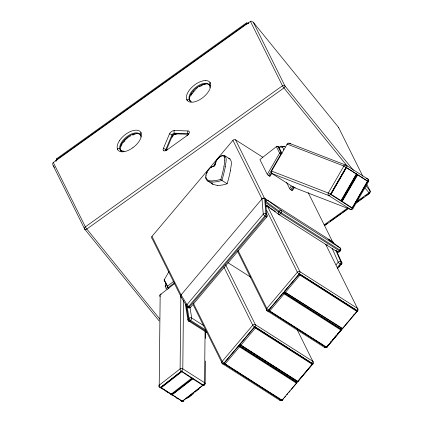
<?xml version="1.0" encoding="UTF-8"?>
<svg xmlns="http://www.w3.org/2000/svg" width="423" height="423" viewBox="0 0 423 423"><rect width="100%" height="100%" fill="white"/><g stroke="black" fill="none" stroke-linecap="round" stroke-linejoin="round"><path stroke-width="0.63" d="M364.779 187.701L369.58 193.464L369.506 193.174A1.904 1.618 -26.4 0 0 370.025 190.81L366.815 184.343M160.851 387.383L161.121 387.865L181.679 371.849L181.848 371.378L181.451 371.336L160.835 387.415L171.31 394.188L171.008 394.04M161.121 387.865L160.862 387.442L181.435 371.415L191.635 378.194L191.889 378.009L171.061 394.225L170.913 393.998M202.765 385.268L202.918 384.808L202.866 385.327L192.793 378.934L192.55 378.432L171.992 394.448L172.124 394.849L192.793 378.934L192.962 378.463M180.854 297.015L180.103 368.904A1.904 1.01 52.1 0 0 181.504 371.156L203.257 385.025A1.904 1.01 52.1 0 0 204.69 384.581A1.904 1.338 0.6 0 0 204.547 382.683L205.081 331.241M181.451 371.336L181.848 371.378M203.003 385.168L182.176 401.311L182.027 401.083M183.804 400.851A1.904 1.01 52.1 0 1 182.376 401.3L182.123 401.126M183.508 300.224L182.794 368.819A1.904 0.894 -57.5 0 1 181.504 371.156L160.624 387.431A1.904 0.894 -57.5 0 1 159.381 387.299M191.635 378.194L191.804 377.723L191.905 377.998M205.171 383.613L205.409 361.025M205.647 338.437L205.715 331.981M224.745 160.164C225.099 150.826 216.079 158.662 215.254 162.982A5.203 2.448 -57.5 0 0 214.99 164.092A0.952 0.576 8.5 0 0 215.069 164.922A0.941 0.444 -57.5 0 1 215 165.176M287.391 144.417L286.953 144.031L343.957 166.065L356.578 173.938L356.637 174.223L346.162 167.471L330.786 194.094L330.96 194.485L346.527 167.492M182.429 401.194L182.027 401.152M341.313 200.788L340.869 200.814L356.51 173.853L341.324 200.788L330.812 194.152M224.195 363.664L281.21 400.132A3.41 1.602 -57.5 0 0 281.358 400.354L281.877 400.417L296.285 383.323L296.407 382.492A3.41 1.602 -57.5 0 0 296.312 382.212L239.296 345.744A0.629 0.534 -26.4 0 0 238.868 345.66A0.566 0.481 -26.4 0 0 238.477 345.882L224.1 362.945A0.597 0.508 -26.4 0 0 224.201 363.653L224.28 363.833A3.41 1.602 -57.5 0 0 224.428 364.055L224.978 364.087L239.355 347.024L239.476 346.194A3.41 1.602 -57.5 0 0 239.381 345.914L239.296 345.744M225.253 166.842C225.364 163.352 227.907 157.716 224.142 155.394A8.323 3.918 -57.5 0 0 222.435 155.479M230.482 170.178C230.688 166.657 232.745 161.961 229.969 159.016L224.735 155.68M203.045 385.104L202.918 384.808M342.075 201.57L341.89 201.2L357.224 174.614L341.9 201.179L342.075 201.57L357.689 174.858L357.298 174.54L357.641 174.577M279.386 148.24L279.27 147.5A1.65 1.401 -26.4 0 0 278.9 147.146L277.948 146.538A1.65 1.401 -26.4 0 0 277.44 146.337L276.6 146.464A0.724 0.619 -26.4 0 0 276.399 146.633L259.918 159.566L267.283 174.403L279.624 153.131A0.724 0.619 -26.4 0 1 279.825 152.962L280.666 152.83A1.65 1.401 -26.4 0 1 281.168 153.031L282.125 153.639M56.872 159.957L56.687 159.577A5.383 0.534 54.4 0 1 56.518 159.212L56.449 158.874L246.45 22.868L246.847 23.191M246.44 22.9L246.519 23.207A5.383 0.534 54.4 0 0 246.688 23.577L246.879 23.952M338.569 127.672L338.426 127.931M367.55 180.907L352.327 207.883L367.751 181.282L357.266 174.63M206.556 173.922L206.71 173.552M174.313 130.527A3.775 1.962 -39.1 0 0 169.454 134.006L163.246 148.711A1.904 1.169 22.8 0 1 165.768 149.647L166.281 150.276A1.904 1.169 22.8 0 1 166.366 150.392M166.281 150.276L172.473 135.577L171.96 134.948A1.904 1.169 22.8 0 0 169.438 134.006M121.094 146.353L122.004 144.454M330.828 194.109L346.167 167.529M271.778 172.748A1.904 0.894 -57.5 0 0 272.084 173.61L293.837 187.479L350.53 209.433A1.904 1.671 -68.8 0 0 352.893 208.692L368.459 181.705A1.904 1.671 -68.8 0 0 367.989 179.156L346.236 165.293L289.544 143.339A1.904 0.894 -57.5 0 0 288.798 143.497M168.893 271.735L164.267 279.714A0.724 0.619 -26.4 0 0 164.14 279.931L164.251 280.671A1.65 1.401 -26.4 0 0 164.626 281.025L167.846 287.524L168.803 288.132A0.952 0.449 -57.5 0 0 168.994 288.259A1.65 1.401 -26.4 0 1 168.803 288.132M269.742 176.269A1.2 0.291 40.1 0 1 269.419 176.068L268.478 175.497L280.999 153.909A0.952 0.449 -57.5 0 0 281.173 153.031L277.948 146.538A0.952 0.449 -57.5 0 0 277.356 146.57A1.65 0.872 51.9 0 0 276.917 146.363L276.436 146.474A0.724 0.381 51.9 0 0 276.399 146.633L279.624 153.131L280.999 153.909M269.43 176.105L271.735 172.124M270.144 176.227L271.688 173.567M291.209 186.014L289.665 188.674L286.551 182.398M292.838 186.358L290.86 189.768L291.812 190.376A1.2 0.291 40.1 0 0 292.124 190.54M291.812 190.376L293.789 186.966M292.526 190.498L294.07 187.838M190.942 95.482L192.121 93.557M216.65 160.941L216.846 160.634M266.596 205.393L278.857 214.546L337.501 251.939A1.893 1.703 -52.7 0 0 339.976 251.262L340.504 250.474A1.893 1.703 -52.7 0 0 340.134 247.968L328.729 239.281A1.893 1.671 -53 0 1 329.427 240.486M171.992 394.448L192.55 378.5M208.565 170.332L209.089 169.644M217.485 159.725L217.718 159.418M191.92 93.811L195.368 89.919M151.984 236.394L181.049 294.942A1.904 1.618 -26.4 0 0 181.271 297.258L152.211 238.709A1.904 1.618 -26.4 0 1 151.984 236.394L232.914 140.346A1.904 1.618 -26.4 0 1 235.521 139.833L262.82 157.24M181.324 297.39A1.909 1.745 -16.2 0 1 181.06 294.931L261.98 198.895A1.904 1.618 -26.4 0 1 264.587 198.382L332.552 241.718A1.904 1.618 -26.4 0 1 333.213 242.939M181.055 294.931L187.035 304.618A1.904 1.777 -31.7 0 0 187.347 307.146L188.082 307.664A1.904 1.777 -31.7 0 0 190.71 307.204L266.913 216.766A1.904 1.671 -4.8 0 0 266.654 214.413L265.374 199.032L264.639 198.514L265.919 213.901A1.904 0.629 -54.9 0 1 264.925 215.957L188.721 306.4A1.904 0.629 -54.9 0 1 187.347 307.146L181.324 297.385M239.941 344.142L254.318 327.079A0.597 0.508 -26.4 0 1 255.127 326.953L312.153 363.41A3.41 1.602 -57.5 0 1 312.248 363.69L312.126 364.52L297.75 381.583L297.2 381.551A3.41 1.602 -57.5 0 1 297.052 381.329L240.037 344.861A0.629 0.534 -26.4 0 1 239.82 344.534A0.566 0.481 -26.4 0 1 239.941 344.142L240.026 344.311A3.225 0.777 40.1 0 0 240.185 344.586L297.961 381.424A3.225 0.777 40.1 0 0 297.919 381.308M283.912 292.79L283.997 292.959A3.41 1.602 -57.5 0 1 284.097 293.239L283.976 294.07L269.599 311.132L269.049 311.101A3.41 1.602 -57.5 0 1 268.896 310.879L268.811 310.709A0.597 0.508 -26.4 0 1 268.711 309.985L283.098 292.928A0.566 0.481 -26.4 0 1 283.489 292.711A0.629 0.534 -26.4 0 1 283.912 292.79L340.843 329.083A0.64 0.539 -26.4 0 1 341.033 329.305A0.571 0.486 -26.4 0 1 340.938 329.808L341.023 329.977A3.225 0.777 40.1 0 1 341.118 330.204L283.336 293.372A3.225 0.777 40.1 0 1 283.183 293.097L283.098 292.928M341.033 329.305L341.884 328.296A0.64 0.539 -26.4 0 1 341.583 328.206L341.668 328.375A3.41 1.602 -57.5 0 0 341.821 328.597L342.371 328.629L356.748 311.566L356.869 310.736A3.41 1.602 -57.5 0 0 356.769 310.456L299.838 274.157A3.41 1.602 -57.5 0 1 299.939 274.437L299.817 275.273L285.44 292.33L284.891 292.298A3.41 1.602 -57.5 0 1 284.737 292.082L284.653 291.907A0.629 0.534 -26.4 0 1 284.436 291.584A0.566 0.481 -26.4 0 1 284.563 291.188L299.024 274.3A3.225 0.777 40.1 0 0 299.177 274.569L356.97 311.455A3.225 0.777 40.1 0 0 356.864 311.175L356.779 311.005M193.38 303.323L222.218 361.411A1.904 1.618 -26.4 0 0 222.445 363.727A1.904 0.894 -57.5 0 0 224.079 363.214L254.609 326.984A1.904 0.894 -57.5 0 0 255.355 324.668L225.644 264.819M326.471 245.71L327.323 244.7M336.121 264.772L338.247 262.244A1.904 1.391 -23.7 0 1 340.832 261.71L341.498 262.086A1.904 1.391 -23.7 0 1 341.567 264.116A1.904 0.46 40.1 0 1 340.906 264.401L337.496 268.441M337.263 267.563L340.24 264.026A1.904 1.142 -60.6 0 0 340.832 261.71L335.883 250.416M339.008 267.146L340.288 265.628M238.477 345.882L238.561 346.051A3.225 0.777 40.1 0 0 238.72 346.321L296.497 383.159A3.225 0.777 40.1 0 0 296.401 382.931L296.317 382.757A0.571 0.486 -26.4 0 0 296.412 382.26L297.263 381.25M327.83 345.364L328.676 344.359M330.368 342.35L331.214 341.345M332.483 339.843L333.324 338.839M334.593 337.332L335.862 335.825M337.131 334.323L337.977 333.319M339.246 331.812L340.092 330.807M297.866 381.192L312.243 364.129A0.597 0.508 -26.4 0 0 312.142 363.415M346.294 323.722L347.14 322.717M353.057 315.69L353.903 314.686M281.945 400.084A1.904 0.46 40.1 0 0 282.543 399.872L283.389 398.868M284.663 397.356L285.509 396.351M286.783 394.839L287.629 393.834M288.904 392.327L290.173 390.815M291.447 389.303L313.073 363.643A1.904 1.618 -26.4 0 0 312.846 361.327L297.12 329.639M325.721 244.415L357.467 308.372A1.904 1.618 -26.4 0 1 357.694 310.688L327.164 346.918A1.904 0.46 40.1 0 1 326.445 347.066M123.114 142.752L124.796 140.785M218.22 158.805L218.501 158.477M219.331 157.589L220.14 156.843M341.213 200.798L341.028 200.83M341.9 201.179L352.153 207.968M210.855 167.735L211.775 166.99M173.668 281.358L167.492 286.207A0.724 0.619 -26.4 0 0 167.365 286.424L167.476 287.164A1.65 1.401 -26.4 0 0 167.846 287.524A0.952 0.449 -57.5 0 0 168.439 287.487L174.519 282.717M174.424 283.711L160.164 294.82A1.904 1.338 0.6 0 0 160.074 296.534M186.86 398.471L191.445 394.897M195.008 392.121L199.085 388.943M203.162 385.771L204.69 384.581M188.6 397.472L193.824 393.406M362.728 176.111L338.5 127.307L253.245 22.223L251.368 21.15L250.427 21.414L53.324 162.495C52.029 163.225 52.79 165.98 54.504 167.297M98.797 129.327L99.87 128.56M56.687 159.577L246.688 23.577M163.875 150.837L163.886 150.842A3.781 1.962 -39.1 0 0 167.133 149.864L187.035 135.614A3.781 1.962 -39.1 0 0 189.234 132.806M324.356 224.719L347.986 207.804M357.118 201.269L368.93 192.814A1.904 0.989 -39.1 0 0 370.025 190.81L365.874 185.697M324.399 225.464L327.619 223.159M330.305 221.24L335.138 217.776M336.211 217.01L341.044 213.552M342.117 212.78L346.955 209.322M356.621 202.4L358.767 200.862M359.841 200.095L363.6 197.404M365.747 195.865L369.506 193.174M324.61 225.623L348.711 208.391M356.208 203.029L369.58 193.464M171.315 394.109L170.94 394.077M199.672 86.731L201.951 85.557M56.449 158.874L56.931 159.297M279.698 146.617L281.507 146.12M133.092 134.99L135.201 134.303M247.381 23.054L248.544 23.064M192.65 378.458L192.962 378.532M189.303 132.473A3.781 1.962 -39.1 0 0 188.045 130.961L174.324 130.511A1.904 1.396 -88.1 0 0 174.403 133.197L174.911 133.832A1.904 1.396 -88.1 0 0 176.698 133.906M188.647 133.901A1.882 0.978 -39.1 0 0 188.108 133.663L174.403 133.197A1.888 0.978 -39.1 0 0 171.965 134.948L165.768 149.647A1.882 0.978 -39.1 0 0 165.721 150.392M188.626 134.281L174.911 133.832A1.888 0.978 -39.1 0 0 172.478 135.577M123.934 151.17L121.359 150.8M211.997 182.022C209.538 181.996 206.207 181.107 205.805 178.247M217.232 185.359L213.266 184.502L207.672 180.965M368.459 181.705L356.478 173.853M352.893 208.692L328.597 193.142L271.402 171.008L271.825 171.405M366.144 178.443L367.989 179.156A1.904 0.894 -57.5 0 1 367.894 181.129L352.327 208.116A1.904 0.894 -57.5 0 1 350.53 209.433L328.777 195.563L272.084 173.61A1.904 1.671 -68.8 0 1 271.614 171.066L287.18 144.079A1.904 1.671 -68.8 0 1 289.544 143.339L290.633 144.031M330.775 241.364A1.909 1.459 -32.8 0 1 331.981 241.491L332.642 241.871L333.16 243.061M229.969 159.016L229.377 158.731A8.323 3.918 -57.5 0 0 228.7 158.641M266.331 205.134L269.652 207.254M275.384 211.521L267.643 206.588A1.904 1.618 -26.4 0 0 266.294 206.361M221.911 180.42L227.146 183.756A67.675 31.836 -57.5 0 1 217.216 185.39M299.838 274.157L356.769 310.456A0.597 0.508 -26.4 0 1 356.875 311.18M357.694 310.688A1.904 0.46 40.1 0 1 356.721 310.683L299.23 274.03A1.904 0.46 40.1 0 1 297.369 272.227L266.786 210.617M284.653 291.907L342.593 328.518A3.225 0.777 40.1 0 0 342.487 328.237L342.403 328.068M341.668 328.375L284.737 292.082A0.597 0.508 -26.4 0 1 284.637 291.357L284.563 291.188M283.997 292.959L340.927 329.258A3.41 1.602 -57.5 0 1 341.028 329.538L340.938 330.326L326.53 347.431L325.98 347.399A3.41 1.602 -57.5 0 1 325.826 347.177L324.637 346.3M227.997 262.715L250.665 277.165M270.36 311.317L268.7 310.26A1.904 0.46 40.1 0 1 266.839 308.457L238.001 250.368M268.811 310.709L323.532 345.596M268.896 310.879L325.826 347.177A0.597 0.508 -26.4 0 0 326.619 347.082L341.023 329.977A0.597 0.508 -26.4 0 0 340.922 329.263L340.843 329.083M327.048 347.045A1.904 1.618 -26.4 0 1 324.557 347.431L267.061 310.773L237.647 251.511M312.153 363.41L255.138 326.942M313.073 363.643A1.904 0.46 40.1 0 1 312.105 363.637L254.609 326.984A1.904 0.46 40.1 0 1 252.748 325.181L223.91 267.093M297.052 381.329L240.037 344.861M203.865 325.752L191.693 317.99A1.893 1.422 -9.3 0 0 189.039 318.302L188.399 318.879A1.893 1.422 -9.3 0 0 188.531 320.893M205.52 329.887L190.583 320.359A1.893 0.825 47.4 0 1 189.039 318.302L187.045 306.072M205.996 331.172L189.948 320.941A1.893 0.825 47.4 0 1 188.404 318.884L186.104 304.719M206.794 332.531L188.536 320.888A1.904 0.894 -57.5 0 0 189.948 320.941L190.583 320.359A1.904 0.894 -57.5 0 0 191.693 317.99L190.043 307.833M222.445 363.727L279.936 400.385A1.904 1.618 -26.4 0 0 282.543 399.872M160.994 388.108L162.628 389.149M164.801 390.535L168.608 392.962M170.786 394.352L171.87 395.045M176.222 397.816L177.856 398.857M212.906 184.306L211.563 183.027M285.44 292.33L284.801 291.632A3.225 0.777 40.1 0 1 284.647 291.362M164.404 279.894L164.203 279.693L167.492 286.207A0.724 0.381 51.9 0 0 167.524 286.419L168 287.132A1.65 0.872 51.9 0 0 168.439 287.487M265.951 202.696L280.068 213.144L339.981 251.267M335.365 250.31L337.501 251.939A1.904 0.894 -57.5 0 0 339.267 250.892L339.796 250.099A1.904 0.894 -57.5 0 0 340.129 247.973L281.48 210.585L268.404 200.819A1.893 1.671 -53 0 0 265.956 201.512L280.592 212.351L340.504 250.474M167.286 149.742L167.053 149.573L167.127 149.858M187.267 135.572L186.982 135.328L187.035 135.614M353.427 170.353L284.959 85.98L253.435 22.477M347.352 166.223L282.971 86.768L250.427 21.414M159.799 319.064L85.911 227.907L53.324 162.495M159.212 320.994L84.78 229.266L53.256 165.763M278.984 147.807L279.222 148.251M209.956 82.49L210.157 82.802M186.628 99.32L187.14 100.314M308.187 192.629L332.552 241.718M281.829 153.047L278.9 147.146A0.952 0.449 -57.5 0 0 278.308 147.178A1.65 0.872 51.9 0 1 278.662 147.447M235.521 139.833L264.587 198.382M232.914 140.346L261.98 198.895L263.243 214.181A1.904 0.46 40.1 0 0 264.925 215.957L265.66 216.476A1.904 0.46 40.1 0 0 266.913 216.766M268.721 309.99L268.806 310.159A3.225 0.777 40.1 0 0 268.959 310.429L326.736 347.267A3.225 0.777 40.1 0 0 326.672 347.098M254.318 327.079L254.403 327.254A3.225 0.777 40.1 0 0 254.561 327.524L312.338 364.362A3.225 0.777 40.1 0 0 312.243 364.129L312.158 363.96A0.597 0.508 -26.4 0 0 312.058 363.246M224.1 362.945L224.185 363.114A3.225 0.777 40.1 0 0 224.343 363.383L282.12 400.221A3.225 0.777 40.1 0 0 282.025 399.989A0.597 0.508 -26.4 0 1 281.914 400.1M193.316 305.052L222.149 363.14M117.61 149.504L117.383 149.002A1.904 1.602 -20.8 0 1 119.973 149.213M140.928 132.484L141.33 133.557A14.44 7.492 -39.1 0 1 139.119 141.308A14.636 7.598 -39.1 0 1 132.88 147.696M172.029 394.696L182.366 401.332L203.257 385.025A1.904 0.894 -57.5 0 0 204.547 382.683L182.794 368.819A1.904 1.338 0.6 0 0 180.103 368.904L159.217 385.179A1.904 1.338 0.6 0 0 159.244 386.987M336.549 250.791L341.498 262.086A1.904 1.142 -60.6 0 1 340.906 264.401L340.24 264.026A1.904 0.46 40.1 0 1 338.247 262.244L332.203 248.444M331.976 241.496L332.499 242.686M185.332 304.015L187.918 319.947M209.845 86.049L209.856 87.54M230.519 170.162A98.94 46.541 -57.5 0 1 227.114 183.767M215.069 164.922A6.319 2.972 -57.5 0 1 215.386 163.616M214.683 165.726A0.941 0.444 -57.5 0 1 214.07 166.133A0.952 0.804 88.8 0 0 212.986 166.525A7.223 3.395 -57.5 0 0 212.087 166.683C204.832 170.543 201.977 182.863 214.207 180.69A67.865 31.926 -57.5 0 0 220.864 179.336M216.296 161.538A6.186 2.908 -57.5 0 0 215.381 163.616A0.952 0.407 17.8 0 1 215.254 162.982M221.922 180.394A67.669 31.836 -57.5 0 1 211.981 182.054M225.285 166.826A98.94 46.541 -57.5 0 1 221.879 180.431M205.774 177.998A7.625 3.585 -57.5 0 1 205.774 176.914M206.059 175.386A7.989 3.759 -57.5 0 1 206.154 175.053M206.873 173.181A7.857 3.696 -57.5 0 1 207.429 172.092M211.997 166.836A5.948 2.797 -57.5 0 1 213.049 166.318A8 3.765 -57.5 0 1 214.064 166.144M220.404 156.626A7.551 3.553 -57.5 0 1 222.191 155.564M224.359 157.076A0.952 0.809 -26.4 0 1 225.665 156.822M224.021 166.308A96.592 45.441 -57.5 0 1 220.843 179.352M221.647 180.246A1.285 0.286 39.3 0 1 221.076 179.638M224.782 160.137A46.562 21.901 -57.5 0 1 223.973 166.334M214.99 164.092A1.893 0.888 -57.5 0 1 213.002 166.503M332.642 241.866A1.909 1.459 -32.8 0 1 333.224 243.008M265.374 199.027A1.909 1.745 -16.2 0 1 265.856 201.174M261.974 198.905A1.909 1.745 -16.2 0 1 264.639 198.509M190.71 307.204A1.904 0.46 40.1 0 1 189.456 306.918L188.721 306.4A1.904 0.46 40.1 0 1 187.035 304.618L263.243 214.181A1.904 1.671 -4.8 0 1 265.919 213.901L266.654 214.413A1.904 0.629 -54.9 0 1 265.66 216.476L189.456 306.918A1.904 0.629 -54.9 0 1 188.082 307.664M121.718 151.127A12.579 6.53 -39.1 0 1 127.159 136.433A12.579 6.53 -39.1 0 1 140.891 137.137M123.987 151.661A12.579 6.53 -39.1 0 1 123.146 151.577M140.558 135.159A1.904 1.607 -23.1 0 1 141.086 132.822M121.285 151.085A12.579 6.53 -39.1 0 1 126.694 137.813A12.579 6.53 -39.1 0 1 140.79 135.265M120.603 150.117A1.904 1.613 -25.4 0 1 120.899 151.159M191.408 101.716A12.579 6.53 -39.1 0 1 194.998 87.979A12.579 6.53 -39.1 0 1 209.956 85.88M186.945 100.002A1.904 1.623 -29.8 0 1 189.493 100.135M209.723 85.324A1.904 1.618 -27.4 0 1 210.236 82.95M190.339 101.25A12.579 6.53 -39.1 0 1 196.251 88.005A12.579 6.53 -39.1 0 1 210.088 85.705M190.006 100.769A1.904 1.623 -29.8 0 1 190.276 101.314M188.113 133.652A1.904 1.396 -88.1 0 1 188.039 130.966M172.473 135.577A1.904 1.169 22.8 0 1 172.135 137.131M163.907 150.815A3.781 1.962 -39.1 0 1 163.289 148.727M117.451 149.012A14.44 7.492 -39.1 0 1 119.46 140.722M132.88 147.701A13.885 7.207 -39.1 0 1 131.135 148.87A14.625 7.593 -39.1 0 1 123.585 151.746A13.885 7.207 -39.1 0 1 122.062 151.82M121.977 151.82A14.625 7.593 -39.1 0 1 117.531 149.499M119.434 140.679A14.625 7.593 -39.1 0 1 125.663 134.287A13.885 7.207 -39.1 0 1 127.408 133.113A14.636 7.598 -39.1 0 1 134.958 130.242A14.408 7.477 -39.1 0 1 140.907 132.499M120.333 146.987A14.625 7.593 -39.1 0 1 120.539 146.469M121.644 144.365A13.885 7.207 -39.1 0 1 121.988 143.836M122.358 143.307A14.625 7.593 -39.1 0 1 122.749 142.778M124.045 141.213A14.625 7.593 -39.1 0 1 128.227 137.443M128.798 137.031A13.885 7.207 -39.1 0 1 129.38 136.64M129.972 136.275A14.636 7.598 -39.1 0 1 130.564 135.92M132.357 134.979A14.636 7.598 -39.1 0 1 132.954 134.71M136.433 133.578A14.636 7.598 -39.1 0 1 136.983 133.472M186.649 99.305A14.44 7.492 -39.1 0 1 188.267 91.77A14.636 7.598 -39.1 0 1 194.215 85.25A13.885 7.207 -39.1 0 1 195.928 84.008A14.625 7.593 -39.1 0 1 203.548 80.751A13.885 7.207 -39.1 0 1 205.129 80.576M205.218 80.571A14.625 7.593 -39.1 0 1 210.046 82.49M210.205 82.977A14.472 7.514 -39.1 0 1 208.825 91.04A14.625 7.593 -39.1 0 1 202.876 97.565A13.885 7.207 -39.1 0 1 201.163 98.808A14.636 7.598 -39.1 0 1 193.544 102.054A14.408 7.477 -39.1 0 1 187.162 100.299M189.753 97.026A14.44 7.492 -39.1 0 1 189.98 96.507M190.842 94.926A14.636 7.598 -39.1 0 1 191.175 94.398M193.195 91.77A14.636 7.598 -39.1 0 1 193.66 91.257M195.685 89.311A14.636 7.598 -39.1 0 1 196.78 88.407M197.34 87.973A13.885 7.207 -39.1 0 1 197.911 87.561M199.08 86.794A14.625 7.593 -39.1 0 1 199.677 86.435M201.47 85.472A14.625 7.593 -39.1 0 1 205.557 84.018M172.362 136.518A3.775 1.962 -39.1 0 1 175.735 133.869M246.884 23.963A1.861 1.581 -26.4 0 1 248.423 23.561M56.058 161.253A1.861 1.581 -26.4 0 1 56.878 159.963M246.694 23.582A1.861 1.581 -26.4 0 1 248.576 23.27M55.873 160.877A1.861 1.581 -26.4 0 1 56.693 159.587M281.464 399.994A1.904 0.894 -57.5 0 1 279.936 400.385M312.105 363.637A1.904 0.894 -57.5 0 0 312.846 361.327L255.355 324.668A1.904 1.618 -26.4 0 0 252.748 325.181L222.218 361.411A1.904 0.46 40.1 0 0 224.079 363.214M296.227 382.038A0.64 0.539 -26.4 0 1 296.412 382.26M281.491 400.047A0.597 0.508 -26.4 0 1 281.131 399.952M238.556 346.046A0.597 0.508 -26.4 0 1 239.37 345.919L296.312 382.207A0.597 0.508 -26.4 0 1 296.412 382.937M281.575 400.216A0.597 0.508 -26.4 0 1 281.216 400.121L224.28 363.833A0.597 0.508 -26.4 0 1 224.174 363.108M240.015 344.306A0.597 0.508 -26.4 0 0 240.127 345.025A3.41 1.602 -57.5 0 0 240.269 345.253L240.819 345.284L255.196 328.222L255.318 327.391A3.41 1.602 -57.5 0 0 255.222 327.111A0.597 0.508 -26.4 0 0 254.397 327.243M297.702 381.329A0.597 0.508 -26.4 0 1 297.057 381.324M297.163 381.239A0.64 0.539 -26.4 0 1 296.967 381.16M326.085 347.04A1.904 0.894 -57.5 0 1 324.557 347.431M356.721 310.683A1.904 0.894 -57.5 0 0 357.467 308.372L299.97 271.714L267.643 206.588A1.904 0.894 -57.5 0 0 266.474 206.641M325.789 244.293A1.904 1.618 -26.4 0 1 325.795 244.468M326.233 347.072A0.597 0.508 -26.4 0 1 325.752 346.997M283.172 293.091A0.597 0.508 -26.4 0 1 283.992 292.965M268.906 310.873A0.597 0.508 -26.4 0 1 268.795 310.154M298.929 274.12A0.597 0.508 -26.4 0 1 299.748 273.998M356.679 310.292A0.597 0.508 -26.4 0 1 356.816 310.968M342.096 328.454A0.597 0.508 -26.4 0 1 341.678 328.37M299.013 274.289A0.597 0.508 -26.4 0 1 299.833 274.167M293.53 186.617A1.904 0.894 -57.5 0 0 293.837 187.479A1.904 1.671 -68.8 0 0 295.286 187.574M281.755 146.474A13.24 6.229 -57.5 0 1 285.239 147.019M282.025 147.252A1.904 1.671 -68.8 0 1 284.388 146.511M278.979 147.453A11.326 5.33 -57.5 0 1 283.881 149.985M268.446 175.45A1.2 0.291 40.1 0 1 267.442 174.636M290.828 189.721A1.2 0.291 40.1 0 1 289.824 188.907M164.621 281.025A0.952 0.449 -57.5 0 1 164.6 280.645M165.567 287.064A1.904 1.338 0.6 0 1 165.657 285.351M167.323 289.12A11.326 5.33 -57.5 0 1 165.885 283.22M165.985 289.089A13.24 6.229 -57.5 0 1 165.901 288.65M161.205 294.181A1.904 1.01 52.1 0 0 160.164 294.82L159.217 385.179A1.904 1.01 52.1 0 0 160.624 387.431L182.376 401.3A1.904 0.894 -57.5 0 1 181.118 400.941A1.904 1.338 0.6 0 0 183.064 401.205M343.873 166.033L328.311 193.02A1.904 1.671 -68.8 0 0 328.777 195.563A1.904 0.894 -57.5 0 0 330.575 194.247L346.141 167.259A1.904 0.894 -57.5 0 0 346.236 165.293A1.904 1.671 -68.8 0 0 343.873 166.033M279.053 211.294L278.53 212.087A1.893 1.639 -53.3 0 0 278.852 214.551A1.904 0.894 -57.5 0 0 280.623 213.504L281.147 212.711A1.904 0.894 -57.5 0 0 281.48 210.585A1.893 1.639 -53.3 0 0 279.058 211.299M297.369 272.227L266.839 308.457A1.904 1.618 -26.4 0 0 267.061 310.773A1.904 0.894 -57.5 0 0 268.7 310.26L299.23 274.03A1.904 0.894 -57.5 0 0 299.97 271.714A1.904 1.618 -26.4 0 0 297.369 272.227M282.395 85.816L85.293 226.897A1.904 1.618 -26.4 0 0 84.78 229.266A1.904 0.989 -39.1 0 0 86.768 229.065L283.865 87.984A1.904 0.989 -39.1 0 0 284.959 85.98A1.904 1.618 -26.4 0 0 282.395 85.816"/></g></svg>
